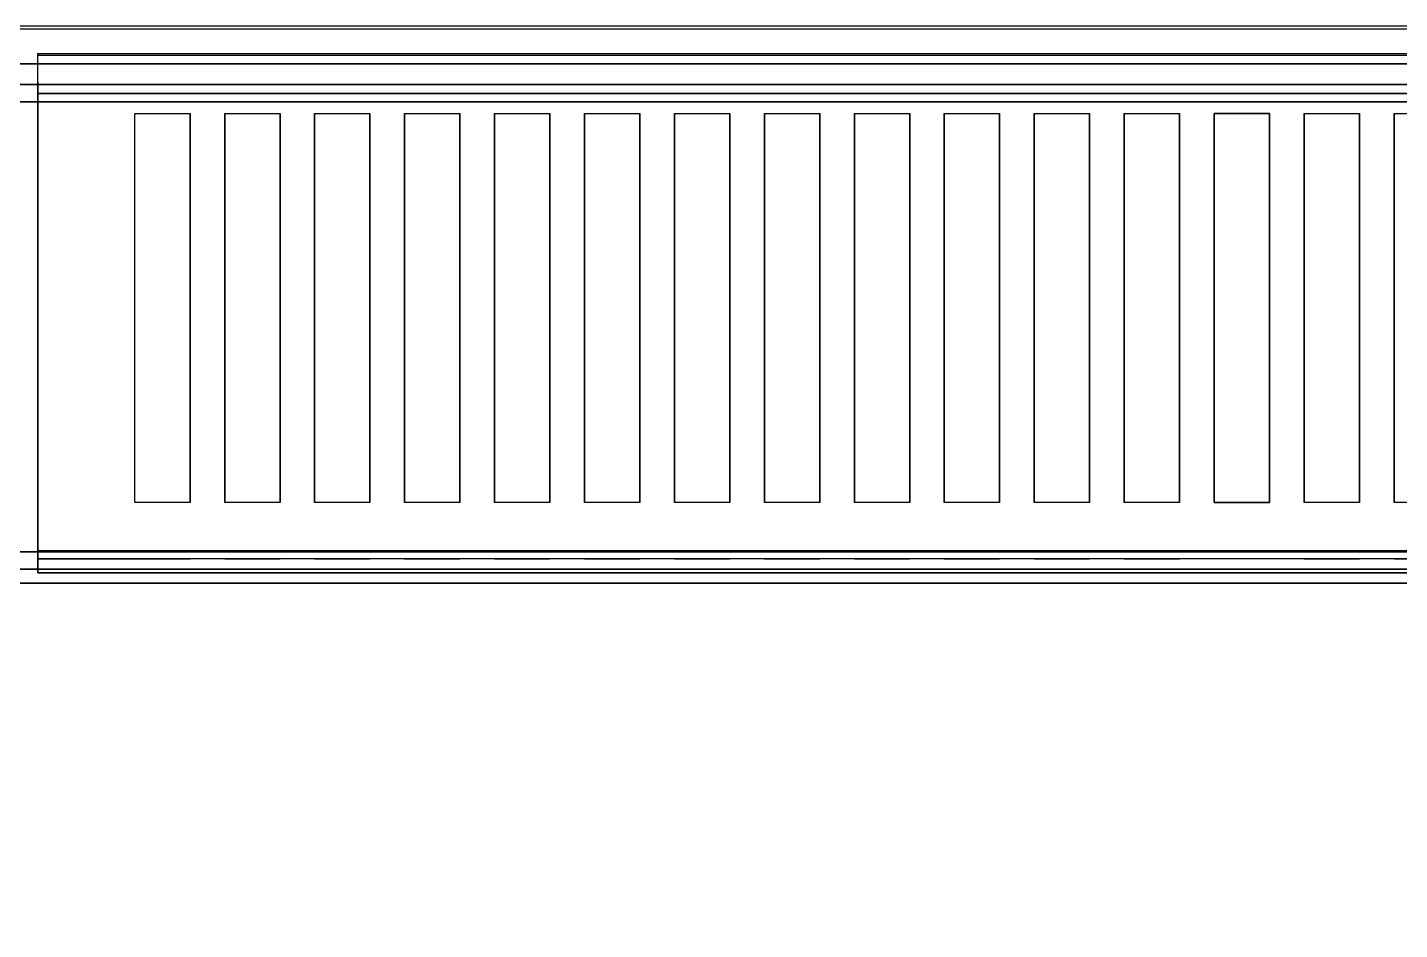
# Model space of a CAD drawing. Header units: millimetres. Extents: x 45 to 25350, y 77 to 5059.
# Drawn here: x 22165 to 22184.83, y 4359.09 to 4372.12 of the extents above; entities that cross this region are included whole.
import ezdxf

# ---------------------------------------------------------------- set-up
doc = ezdxf.new("R2010")
doc.units = ezdxf.units.MM
doc.header["$LTSCALE"] = 5
doc.linetypes.add('TRATTO-PUNTO', pattern=[1, 0.5, -0.25, 0, -0.25])
for name, color, linetype in [('200-EquipBorder-2d', 9, 'Continuous'), ('200-EquipInternal-2d', 252, 'Continuous'), ('200-EquipSteel-3d', 9, 'Continuous'), ('HG-001 Duvar', 6, 'Continuous')]:
    doc.layers.add(name, color=color, linetype=linetype)
doc.layers.add('200-InsPoint-3D', color=3, linetype='Continuous', plot=False)

# ---------------------------------------------------------------- blocks, each defined once
blk = doc.blocks.new('ELECTROLUX-MC-BODY800X250')
at = {"layer": '200-EquipBorder-2d'}
blk.add_line((0, 0), (800, 0), dxfattribs=at)
at = {"layer": '200-EquipInternal-2d'}
blk.add_line((0, -80), (800, -80), dxfattribs=at)
at = {"layer": '200-EquipSteel-3d'}
for points, invisible_edges in [([(0, -0.34, 912.22), (0, 0, 910.5), (800, 0, 910.5), (800, -0.34, 912.22)], 8), ([(0, 0, 902.7), (0, -0.13, 901.81), (800, -0.13, 901.81), (800, 0, 902.7)], 2), ([(0, -0.13, 901.81), (0, -0.54, 901.01), (800, -0.54, 901.01), (800, -0.13, 901.81)], 10), ([(0, -1.32, 913.68), (0, -0.34, 912.22), (800, -0.34, 912.22), (800, -1.32, 913.68)], 10), ([(0, -0.54, 901.01), (0, -1.19, 900.39), (800, -1.19, 900.39), (800, -0.54, 901.01)], 10), ([(0, -1.19, 900.39), (0, -2, 900), (800, -2, 900), (800, -1.19, 900.39)], 8), ([(0, -2.78, 914.66), (0, -1.32, 913.68), (800, -1.32, 913.68), (800, -2.78, 914.66)], 10), ([(0, -4.5, 915), (0, -2.78, 914.66), (800, -2.78, 914.66), (800, -4.5, 915)], 2), ([(0, -71.6, 914.58), (0, -69.5, 915), (800, -69.5, 915), (800, -71.6, 914.58)], 8), ([(0, -73.39, 913.39), (0, -71.6, 914.58), (800, -71.6, 914.58), (800, -73.39, 913.39)], 10), ([(0, -74.58, 911.6), (0, -73.39, 913.39), (800, -73.39, 913.39), (800, -74.58, 911.6)], 10), ([(0, -75, 909.5), (0, -74.58, 911.6), (800, -74.58, 911.6), (800, -75, 909.5)], 2), ([(0, -75.45, 903.59), (0, -75, 905.7), (800, -75, 905.7), (800, -75.45, 903.59)], 8), ([(0, -76.64, 901.78), (0, -75.45, 903.59), (800, -75.45, 903.59), (800, -76.64, 901.78)], 10), ([(0, -78.4, 900.53), (0, -76.64, 901.78), (800, -76.64, 901.78), (800, -78.4, 900.53)], 10), ([(0, -80.5, 900), (0, -78.4, 900.53), (800, -78.4, 900.53), (800, -80.5, 900)], 2)]:
    blk.add_3dface(points, dxfattribs=dict(at, invisible_edges=invisible_edges))
for points in [[(0, 0, 910.5), (0, 0, 902.7), (800, 0, 902.7), (800, 0, 910.5)], [(0, -855, 650), (0, -2, 650), (800, -2, 650), (800, -855, 650)], [(0, -2, 650), (0, -2, 900), (800, -2, 900), (800, -2, 650)], [(0, -69.5, 915), (0, -4.5, 915), (800, -4.5, 915), (800, -69.5, 915)], [(0, -75, 905.7), (0, -75, 909.5), (800, -75, 909.5), (800, -75, 905.7)]]:
    blk.add_3dface(points, dxfattribs=at)
blk = doc.blocks.new('ELECTROLUX-MC-CAMINO400')
at = {"layer": '200-EquipInternal-2d'}
for points in [[(0, -0.21), (400, -0.21), (400, -75.21), (0, -75.21)], [(196, -10.37), (204, -10.37), (204, -66.52), (196, -66.52)], [(209, -10.37), (217, -10.37), (217, -66.52), (209, -66.52)], [(222, -10.37), (230, -10.37), (230, -66.52), (222, -66.52)], [(235, -10.37), (243, -10.37), (243, -66.52), (235, -66.52)], [(248, -10.37), (256, -10.37), (256, -66.52), (248, -66.52)], [(261, -10.37), (269, -10.37), (269, -66.52), (261, -66.52)], [(274, -10.37), (282, -10.37), (282, -66.52), (274, -66.52)], [(287, -10.37), (295, -10.37), (295, -66.52), (287, -66.52)], [(300, -10.37), (308, -10.37), (308, -66.52), (300, -66.52)], [(313, -10.37), (321, -10.37), (321, -66.52), (313, -66.52)], [(326, -10.37), (334, -10.37), (334, -66.52), (326, -66.52)], [(339, -10.37), (347, -10.37), (347, -66.52), (339, -66.52)], [(352, -10.37), (360, -10.37), (360, -66.52), (352, -66.52)], [(365, -10.37), (373, -10.37), (373, -66.52), (365, -66.52)], [(378, -10.37), (386, -10.37), (386, -66.52), (378, -66.52)]]:
    blk.add_lwpolyline(points, close=True, dxfattribs=at)
at = {"layer": '200-EquipSteel-3d'}
for points in [[(0, -0.21, 917.01), (0, -0.21, 956), (400, -0.21, 956), (400, -0.21, 917.01)], [(0, -69.44, 915), (0, -3.39, 915), (400, -3.39, 915), (400, -69.44, 915)]]:
    blk.add_3dface(points, dxfattribs=at)
for points, invisible_edges in [([(0, -0.21, 956), (0, -0.36, 956.76), (400, -0.36, 956.76), (400, -0.21, 956)], 2), ([(0, -0.25, 916.62), (0, -0.21, 917.01), (400, -0.21, 917.01), (400, -0.25, 916.62)], 8), ([(0, -0.37, 916.23), (0, -0.25, 916.62), (400, -0.25, 916.62), (400, -0.37, 916.23)], 10), ([(0, -0.36, 956.76), (0, -0.78, 957.41), (400, -0.78, 957.41), (400, -0.36, 956.76)], 10), ([(0, -0.56, 915.88), (0, -0.37, 916.23), (400, -0.37, 916.23), (400, -0.56, 915.88)], 10), ([(0, -0.82, 915.58), (0, -0.56, 915.88), (400, -0.56, 915.88), (400, -0.82, 915.58)], 10), ([(0, -0.78, 957.41), (0, -1.43, 957.84), (400, -1.43, 957.84), (400, -0.78, 957.41)], 10), ([(0, -1.41, 915.27), (0, -0.82, 915.58), (400, -0.82, 915.58), (400, -1.41, 915.27)], 10), ([(0, -2.05, 915.07), (0, -1.41, 915.27), (400, -1.41, 915.27), (400, -2.05, 915.07)], 10), ([(0, -1.43, 957.84), (0, -2.19, 958), (400, -2.19, 958), (400, -1.43, 957.84)], 8), ([(0, -2.72, 914.98), (0, -2.05, 915.07), (400, -2.05, 915.07), (400, -2.72, 914.98)], 10), ([(0, -3.39, 915), (0, -2.72, 914.98), (400, -2.72, 914.98), (400, -3.39, 915)], 2), ([(196, -10.37, 957.76), (204, -10.37, 957.76), (204, -2.19, 958), (196, -2.19, 958)], 10), ([(204, -2.19, 958), (209, -2.19, 958), (209, -10.37, 957.76), (204, -10.37, 957.76)], 14), ([(209, -10.37, 957.76), (217, -10.37, 957.76), (217, -2.19, 958), (209, -2.19, 958)], 10), ([(217, -2.19, 958), (222, -2.19, 958), (222, -10.37, 957.76), (217, -10.37, 957.76)], 14), ([(230, -10.37, 957.76), (222, -10.37, 957.76), (222, -2.19, 958), (230, -2.19, 958)], 10), ([(230, -2.19, 958), (235, -2.19, 958), (235, -10.37, 957.76), (230, -10.37, 957.76)], 14), ([(235, -10.37, 957.76), (243, -10.37, 957.76), (243, -2.19, 958), (235, -2.19, 958)], 10), ([(243, -2.19, 958), (248, -2.19, 958), (248, -10.37, 957.76), (243, -10.37, 957.76)], 14), ([(248, -10.37, 957.76), (256, -10.37, 957.76), (256, -2.19, 958), (248, -2.19, 958)], 10), ([(256, -2.19, 958), (261, -2.19, 958), (261, -10.37, 957.76), (256, -10.37, 957.76)], 14), ([(261, -10.37, 957.76), (269, -10.37, 957.76), (269, -2.19, 958), (261, -2.19, 958)], 10), ([(269, -2.19, 958), (274, -2.19, 958), (274, -10.37, 957.76), (269, -10.37, 957.76)], 14), ([(274, -10.37, 957.76), (282, -10.37, 957.76), (282, -2.19, 958), (274, -2.19, 958)], 10), ([(282, -2.19, 958), (287, -2.19, 958), (287, -10.37, 957.76), (282, -10.37, 957.76)], 14), ([(287, -10.37, 957.76), (295, -10.37, 957.76), (295, -2.19, 958), (287, -2.19, 958)], 10), ([(295, -2.19, 958), (300, -2.19, 958), (300, -10.37, 957.76), (295, -10.37, 957.76)], 14), ([(300, -10.37, 957.76), (308, -10.37, 957.76), (308, -2.19, 958), (300, -2.19, 958)], 10), ([(308, -2.19, 958), (313, -2.19, 958), (313, -10.37, 957.76), (308, -10.37, 957.76)], 14), ([(313, -10.37, 957.76), (321, -10.37, 957.76), (321, -2.19, 958), (313, -2.19, 958)], 10), ([(321, -2.19, 958), (326, -2.19, 958), (326, -10.37, 957.76), (321, -10.37, 957.76)], 14), ([(326, -10.37, 957.76), (334, -10.37, 957.76), (334, -2.19, 958), (326, -2.19, 958)], 10), ([(334, -2.19, 958), (339, -2.19, 958), (339, -10.37, 957.76), (334, -10.37, 957.76)], 14), ([(339, -10.37, 957.76), (347, -10.37, 957.76), (347, -2.19, 958), (339, -2.19, 958)], 10), ([(347, -2.19, 958), (352, -2.19, 958), (352, -10.37, 957.76), (347, -10.37, 957.76)], 14), ([(352, -10.37, 957.76), (360, -10.37, 957.76), (360, -2.19, 958), (352, -2.19, 958)], 10), ([(360, -2.19, 958), (365, -2.19, 958), (365, -10.37, 957.76), (360, -10.37, 957.76)], 14), ([(365, -10.37, 957.76), (373, -10.37, 957.76), (373, -2.19, 958), (365, -2.19, 958)], 10), ([(373, -2.19, 958), (378, -2.19, 958), (378, -10.37, 957.76), (373, -10.37, 957.76)], 14), ([(378, -10.37, 957.76), (386, -10.37, 957.76), (386, -2.19, 958), (378, -2.19, 958)], 10), ([(400, -10.37, 957.76), (400, -2.19, 958), (386, -2.19, 958), (386, -10.37, 957.76)], 12), ([(204, -17.47, 956.91), (204, -10.37, 957.76), (209, -10.37, 957.76), (209, -17.47, 956.91)], 10), ([(217, -17.47, 956.91), (217, -10.37, 957.76), (222, -10.37, 957.76), (222, -17.47, 956.91)], 10), ([(230, -17.47, 956.91), (230, -10.37, 957.76), (235, -10.37, 957.76), (235, -17.47, 956.91)], 10), ([(243, -17.47, 956.91), (243, -10.37, 957.76), (248, -10.37, 957.76), (248, -17.47, 956.91)], 10), ([(256, -17.47, 956.91), (256, -10.37, 957.76), (261, -10.37, 957.76), (261, -17.47, 956.91)], 10), ([(269, -17.47, 956.91), (269, -10.37, 957.76), (274, -10.37, 957.76), (274, -17.47, 956.91)], 10), ([(282, -17.47, 956.91), (282, -10.37, 957.76), (287, -10.37, 957.76), (287, -17.47, 956.91)], 10), ([(295, -17.47, 956.91), (295, -10.37, 957.76), (300, -10.37, 957.76), (300, -17.47, 956.91)], 10), ([(308, -17.47, 956.91), (308, -10.37, 957.76), (313, -10.37, 957.76), (313, -17.47, 956.91)], 10), ([(321, -17.47, 956.91), (321, -10.37, 957.76), (326, -10.37, 957.76), (326, -17.47, 956.91)], 10), ([(334, -17.47, 956.91), (334, -10.37, 957.76), (339, -10.37, 957.76), (339, -17.47, 956.91)], 10), ([(347, -17.47, 956.91), (347, -10.37, 957.76), (352, -10.37, 957.76), (352, -17.47, 956.91)], 10), ([(360, -17.47, 956.91), (360, -10.37, 957.76), (365, -10.37, 957.76), (365, -17.47, 956.91)], 10), ([(373, -17.47, 956.91), (373, -10.37, 957.76), (378, -10.37, 957.76), (378, -17.47, 956.91)], 10), ([(400, -17.47, 956.91), (400, -10.37, 957.76), (386, -10.37, 957.76), (386, -17.47, 956.91)], 10), ([(204, -24.48, 955.45), (204, -17.47, 956.91), (209, -17.47, 956.91), (209, -24.48, 955.45)], 10), ([(217, -24.48, 955.45), (217, -17.47, 956.91), (222, -17.47, 956.91), (222, -24.48, 955.45)], 10), ([(230, -24.48, 955.45), (230, -17.47, 956.91), (235, -17.47, 956.91), (235, -24.48, 955.45)], 10), ([(243, -24.48, 955.45), (243, -17.47, 956.91), (248, -17.47, 956.91), (248, -24.48, 955.45)], 10), ([(256, -24.48, 955.45), (256, -17.47, 956.91), (261, -17.47, 956.91), (261, -24.48, 955.45)], 10), ([(269, -24.48, 955.45), (269, -17.47, 956.91), (274, -17.47, 956.91), (274, -24.48, 955.45)], 10), ([(282, -24.48, 955.45), (282, -17.47, 956.91), (287, -17.47, 956.91), (287, -24.48, 955.45)], 10), ([(295, -24.48, 955.45), (295, -17.47, 956.91), (300, -17.47, 956.91), (300, -24.48, 955.45)], 10), ([(308, -24.48, 955.45), (308, -17.47, 956.91), (313, -17.47, 956.91), (313, -24.48, 955.45)], 10), ([(321, -24.48, 955.45), (321, -17.47, 956.91), (326, -17.47, 956.91), (326, -24.48, 955.45)], 10), ([(334, -24.48, 955.45), (334, -17.47, 956.91), (339, -17.47, 956.91), (339, -24.48, 955.45)], 10), ([(347, -24.48, 955.45), (347, -17.47, 956.91), (352, -17.47, 956.91), (352, -24.48, 955.45)], 10), ([(360, -24.48, 955.45), (360, -17.47, 956.91), (365, -17.47, 956.91), (365, -24.48, 955.45)], 10), ([(373, -24.48, 955.45), (373, -17.47, 956.91), (378, -17.47, 956.91), (378, -24.48, 955.45)], 10), ([(400, -24.48, 955.45), (400, -17.47, 956.91), (386, -17.47, 956.91), (386, -24.48, 955.45)], 10), ([(204, -31.33, 953.39), (204, -24.48, 955.45), (209, -24.48, 955.45), (209, -31.33, 953.39)], 10), ([(217, -31.33, 953.39), (217, -24.48, 955.45), (222, -24.48, 955.45), (222, -31.33, 953.39)], 10), ([(230, -31.33, 953.39), (230, -24.48, 955.45), (235, -24.48, 955.45), (235, -31.33, 953.39)], 10), ([(243, -31.33, 953.39), (243, -24.48, 955.45), (248, -24.48, 955.45), (248, -31.33, 953.39)], 10), ([(256, -31.33, 953.39), (256, -24.48, 955.45), (261, -24.48, 955.45), (261, -31.33, 953.39)], 10), ([(269, -31.33, 953.39), (269, -24.48, 955.45), (274, -24.48, 955.45), (274, -31.33, 953.39)], 10), ([(282, -31.33, 953.39), (282, -24.48, 955.45), (287, -24.48, 955.45), (287, -31.33, 953.39)], 10), ([(295, -31.33, 953.39), (295, -24.48, 955.45), (300, -24.48, 955.45), (300, -31.33, 953.39)], 10), ([(308, -31.33, 953.39), (308, -24.48, 955.45), (313, -24.48, 955.45), (313, -31.33, 953.39)], 10), ([(321, -31.33, 953.39), (321, -24.48, 955.45), (326, -24.48, 955.45), (326, -31.33, 953.39)], 10), ([(334, -31.33, 953.39), (334, -24.48, 955.45), (339, -24.48, 955.45), (339, -31.33, 953.39)], 10), ([(347, -31.33, 953.39), (347, -24.48, 955.45), (352, -24.48, 955.45), (352, -31.33, 953.39)], 10), ([(360, -31.33, 953.39), (360, -24.48, 955.45), (365, -24.48, 955.45), (365, -31.33, 953.39)], 10), ([(373, -31.33, 953.39), (373, -24.48, 955.45), (378, -24.48, 955.45), (378, -31.33, 953.39)], 10), ([(400, -31.33, 953.39), (400, -24.48, 955.45), (386, -24.48, 955.45), (386, -31.33, 953.39)], 10), ([(204, -37.98, 950.75), (204, -31.33, 953.39), (209, -31.33, 953.39), (209, -37.98, 950.75)], 10), ([(217, -37.98, 950.75), (217, -31.33, 953.39), (222, -31.33, 953.39), (222, -37.98, 950.75)], 10), ([(230, -37.98, 950.75), (230, -31.33, 953.39), (235, -31.33, 953.39), (235, -37.98, 950.75)], 10), ([(243, -37.98, 950.75), (243, -31.33, 953.39), (248, -31.33, 953.39), (248, -37.98, 950.75)], 10), ([(256, -37.98, 950.75), (256, -31.33, 953.39), (261, -31.33, 953.39), (261, -37.98, 950.75)], 10), ([(269, -37.98, 950.75), (269, -31.33, 953.39), (274, -31.33, 953.39), (274, -37.98, 950.75)], 10), ([(282, -37.98, 950.75), (282, -31.33, 953.39), (287, -31.33, 953.39), (287, -37.98, 950.75)], 10), ([(295, -37.98, 950.75), (295, -31.33, 953.39), (300, -31.33, 953.39), (300, -37.98, 950.75)], 10), ([(308, -37.98, 950.75), (308, -31.33, 953.39), (313, -31.33, 953.39), (313, -37.98, 950.75)], 10), ([(321, -37.98, 950.75), (321, -31.33, 953.39), (326, -31.33, 953.39), (326, -37.98, 950.75)], 10), ([(334, -37.98, 950.75), (334, -31.33, 953.39), (339, -31.33, 953.39), (339, -37.98, 950.75)], 10), ([(347, -37.98, 950.75), (347, -31.33, 953.39), (352, -31.33, 953.39), (352, -37.98, 950.75)], 10), ([(360, -37.98, 950.75), (360, -31.33, 953.39), (365, -31.33, 953.39), (365, -37.98, 950.75)], 10), ([(373, -37.98, 950.75), (373, -31.33, 953.39), (378, -31.33, 953.39), (378, -37.98, 950.75)], 10), ([(400, -37.98, 950.75), (400, -31.33, 953.39), (386, -31.33, 953.39), (386, -37.98, 950.75)], 10), ([(204, -44.37, 947.54), (204, -37.98, 950.75), (209, -37.98, 950.75), (209, -44.37, 947.54)], 10), ([(217, -44.37, 947.54), (217, -37.98, 950.75), (222, -37.98, 950.75), (222, -44.37, 947.54)], 10), ([(230, -44.37, 947.54), (230, -37.98, 950.75), (235, -37.98, 950.75), (235, -44.37, 947.54)], 10), ([(243, -44.37, 947.54), (243, -37.98, 950.75), (248, -37.98, 950.75), (248, -44.37, 947.54)], 10), ([(256, -44.37, 947.54), (256, -37.98, 950.75), (261, -37.98, 950.75), (261, -44.37, 947.54)], 10), ([(269, -44.37, 947.54), (269, -37.98, 950.75), (274, -37.98, 950.75), (274, -44.37, 947.54)], 10), ([(282, -44.37, 947.54), (282, -37.98, 950.75), (287, -37.98, 950.75), (287, -44.37, 947.54)], 10), ([(295, -44.37, 947.54), (295, -37.98, 950.75), (300, -37.98, 950.75), (300, -44.37, 947.54)], 10), ([(308, -44.37, 947.54), (308, -37.98, 950.75), (313, -37.98, 950.75), (313, -44.37, 947.54)], 10), ([(321, -44.37, 947.54), (321, -37.98, 950.75), (326, -37.98, 950.75), (326, -44.37, 947.54)], 10), ([(334, -44.37, 947.54), (334, -37.98, 950.75), (339, -37.98, 950.75), (339, -44.37, 947.54)], 10), ([(347, -44.37, 947.54), (347, -37.98, 950.75), (352, -37.98, 950.75), (352, -44.37, 947.54)], 10), ([(360, -44.37, 947.54), (360, -37.98, 950.75), (365, -37.98, 950.75), (365, -44.37, 947.54)], 10), ([(373, -44.37, 947.54), (373, -37.98, 950.75), (378, -37.98, 950.75), (378, -44.37, 947.54)], 10), ([(400, -44.37, 947.54), (400, -37.98, 950.75), (386, -37.98, 950.75), (386, -44.37, 947.54)], 10), ([(204, -50.47, 943.8), (204, -44.37, 947.54), (209, -44.37, 947.54), (209, -50.47, 943.8)], 10), ([(217, -50.47, 943.8), (217, -44.37, 947.54), (222, -44.37, 947.54), (222, -50.47, 943.8)], 10), ([(230, -50.47, 943.8), (230, -44.37, 947.54), (235, -44.37, 947.54), (235, -50.47, 943.8)], 10), ([(243, -50.47, 943.8), (243, -44.37, 947.54), (248, -44.37, 947.54), (248, -50.47, 943.8)], 10), ([(256, -50.47, 943.8), (256, -44.37, 947.54), (261, -44.37, 947.54), (261, -50.47, 943.8)], 10), ([(269, -50.47, 943.8), (269, -44.37, 947.54), (274, -44.37, 947.54), (274, -50.47, 943.8)], 10), ([(282, -50.47, 943.8), (282, -44.37, 947.54), (287, -44.37, 947.54), (287, -50.47, 943.8)], 10), ([(295, -50.47, 943.8), (295, -44.37, 947.54), (300, -44.37, 947.54), (300, -50.47, 943.8)], 10), ([(308, -50.47, 943.8), (308, -44.37, 947.54), (313, -44.37, 947.54), (313, -50.47, 943.8)], 10), ([(321, -50.47, 943.8), (321, -44.37, 947.54), (326, -44.37, 947.54), (326, -50.47, 943.8)], 10), ([(334, -50.47, 943.8), (334, -44.37, 947.54), (339, -44.37, 947.54), (339, -50.47, 943.8)], 10), ([(347, -50.47, 943.8), (347, -44.37, 947.54), (352, -44.37, 947.54), (352, -50.47, 943.8)], 10), ([(360, -50.47, 943.8), (360, -44.37, 947.54), (365, -44.37, 947.54), (365, -50.47, 943.8)], 10), ([(373, -50.47, 943.8), (373, -44.37, 947.54), (378, -44.37, 947.54), (378, -50.47, 943.8)], 10), ([(400, -50.47, 943.8), (400, -44.37, 947.54), (386, -44.37, 947.54), (386, -50.47, 943.8)], 10), ([(204, -56.22, 939.54), (204, -50.47, 943.8), (209, -50.47, 943.8), (209, -56.22, 939.54)], 10), ([(217, -56.22, 939.54), (217, -50.47, 943.8), (222, -50.47, 943.8), (222, -56.22, 939.54)], 10), ([(230, -56.22, 939.54), (230, -50.47, 943.8), (235, -50.47, 943.8), (235, -56.22, 939.54)], 10), ([(243, -56.22, 939.54), (243, -50.47, 943.8), (248, -50.47, 943.8), (248, -56.22, 939.54)], 10), ([(256, -56.22, 939.54), (256, -50.47, 943.8), (261, -50.47, 943.8), (261, -56.22, 939.54)], 10), ([(269, -56.22, 939.54), (269, -50.47, 943.8), (274, -50.47, 943.8), (274, -56.22, 939.54)], 10), ([(282, -56.22, 939.54), (282, -50.47, 943.8), (287, -50.47, 943.8), (287, -56.22, 939.54)], 10), ([(295, -56.22, 939.54), (295, -50.47, 943.8), (300, -50.47, 943.8), (300, -56.22, 939.54)], 10), ([(308, -56.22, 939.54), (308, -50.47, 943.8), (313, -50.47, 943.8), (313, -56.22, 939.54)], 10), ([(321, -56.22, 939.54), (321, -50.47, 943.8), (326, -50.47, 943.8), (326, -56.22, 939.54)], 10), ([(334, -56.22, 939.54), (334, -50.47, 943.8), (339, -50.47, 943.8), (339, -56.22, 939.54)], 10), ([(347, -56.22, 939.54), (347, -50.47, 943.8), (352, -50.47, 943.8), (352, -56.22, 939.54)], 10), ([(360, -56.22, 939.54), (360, -50.47, 943.8), (365, -50.47, 943.8), (365, -56.22, 939.54)], 10), ([(373, -56.22, 939.54), (373, -50.47, 943.8), (378, -50.47, 943.8), (378, -56.22, 939.54)], 10), ([(400, -56.22, 939.54), (400, -50.47, 943.8), (386, -50.47, 943.8), (386, -56.22, 939.54)], 10), ([(204, -61.59, 934.81), (204, -56.22, 939.54), (209, -56.22, 939.54), (209, -61.59, 934.81)], 10), ([(217, -61.59, 934.81), (217, -56.22, 939.54), (222, -56.22, 939.54), (222, -61.59, 934.81)], 10), ([(230, -61.59, 934.81), (230, -56.22, 939.54), (235, -56.22, 939.54), (235, -61.59, 934.81)], 10), ([(243, -61.59, 934.81), (243, -56.22, 939.54), (248, -56.22, 939.54), (248, -61.59, 934.81)], 10), ([(256, -61.59, 934.81), (256, -56.22, 939.54), (261, -56.22, 939.54), (261, -61.59, 934.81)], 10), ([(269, -61.59, 934.81), (269, -56.22, 939.54), (274, -56.22, 939.54), (274, -61.59, 934.81)], 10), ([(282, -61.59, 934.81), (282, -56.22, 939.54), (287, -56.22, 939.54), (287, -61.59, 934.81)], 10), ([(295, -61.59, 934.81), (295, -56.22, 939.54), (300, -56.22, 939.54), (300, -61.59, 934.81)], 10), ([(308, -61.59, 934.81), (308, -56.22, 939.54), (313, -56.22, 939.54), (313, -61.59, 934.81)], 10), ([(321, -61.59, 934.81), (321, -56.22, 939.54), (326, -56.22, 939.54), (326, -61.59, 934.81)], 10), ([(334, -61.59, 934.81), (334, -56.22, 939.54), (339, -56.22, 939.54), (339, -61.59, 934.81)], 10), ([(347, -61.59, 934.81), (347, -56.22, 939.54), (352, -56.22, 939.54), (352, -61.59, 934.81)], 10), ([(360, -61.59, 934.81), (360, -56.22, 939.54), (365, -56.22, 939.54), (365, -61.59, 934.81)], 10), ([(373, -61.59, 934.81), (373, -56.22, 939.54), (378, -56.22, 939.54), (378, -61.59, 934.81)], 10), ([(400, -61.59, 934.81), (400, -56.22, 939.54), (386, -56.22, 939.54), (386, -61.59, 934.81)], 10), ([(204, -66.52, 929.63), (204, -61.59, 934.81), (209, -61.59, 934.81), (209, -66.52, 929.63)], 10), ([(217, -66.52, 929.63), (217, -61.59, 934.81), (222, -61.59, 934.81), (222, -66.52, 929.63)], 10), ([(230, -66.52, 929.63), (230, -61.59, 934.81), (235, -61.59, 934.81), (235, -66.52, 929.63)], 10), ([(243, -66.52, 929.63), (243, -61.59, 934.81), (248, -61.59, 934.81), (248, -66.52, 929.63)], 10), ([(256, -66.52, 929.63), (256, -61.59, 934.81), (261, -61.59, 934.81), (261, -66.52, 929.63)], 10), ([(269, -66.52, 929.63), (269, -61.59, 934.81), (274, -61.59, 934.81), (274, -66.52, 929.63)], 10), ([(282, -66.52, 929.63), (282, -61.59, 934.81), (287, -61.59, 934.81), (287, -66.52, 929.63)], 10), ([(295, -66.52, 929.63), (295, -61.59, 934.81), (300, -61.59, 934.81), (300, -66.52, 929.63)], 10), ([(308, -66.52, 929.63), (308, -61.59, 934.81), (313, -61.59, 934.81), (313, -66.52, 929.63)], 10), ([(321, -66.52, 929.63), (321, -61.59, 934.81), (326, -61.59, 934.81), (326, -66.52, 929.63)], 10), ([(334, -66.52, 929.63), (334, -61.59, 934.81), (339, -61.59, 934.81), (339, -66.52, 929.63)], 10), ([(347, -66.52, 929.63), (347, -61.59, 934.81), (352, -61.59, 934.81), (352, -66.52, 929.63)], 10), ([(360, -66.52, 929.63), (360, -61.59, 934.81), (365, -61.59, 934.81), (365, -66.52, 929.63)], 10), ([(373, -66.52, 929.63), (373, -61.59, 934.81), (378, -61.59, 934.81), (378, -66.52, 929.63)], 10), ([(400, -66.52, 929.63), (400, -61.59, 934.81), (386, -61.59, 934.81), (386, -66.52, 929.63)], 10), ([(196, -71, 924.05), (204, -71, 924.05), (204, -66.52, 929.63), (196, -66.52, 929.63)], 11), ([(204, -71, 924.05), (209, -71, 924.05), (209, -66.52, 929.63), (204, -66.52, 929.63)], 15), ([(209, -71, 924.05), (217, -71, 924.05), (217, -66.52, 929.63), (209, -66.52, 929.63)], 11), ([(217, -71, 924.05), (222, -71, 924.05), (222, -66.52, 929.63), (217, -66.52, 929.63)], 15), ([(230, -71, 924.05), (222, -71, 924.05), (222, -66.52, 929.63), (230, -66.52, 929.63)], 11), ([(230, -71, 924.05), (235, -71, 924.05), (235, -66.52, 929.63), (230, -66.52, 929.63)], 15), ([(235, -71, 924.05), (243, -71, 924.05), (243, -66.52, 929.63), (235, -66.52, 929.63)], 11), ([(243, -71, 924.05), (248, -71, 924.05), (248, -66.52, 929.63), (243, -66.52, 929.63)], 15), ([(248, -71, 924.05), (256, -71, 924.05), (256, -66.52, 929.63), (248, -66.52, 929.63)], 11), ([(256, -71, 924.05), (261, -71, 924.05), (261, -66.52, 929.63), (256, -66.52, 929.63)], 15), ([(261, -71, 924.05), (269, -71, 924.05), (269, -66.52, 929.63), (261, -66.52, 929.63)], 11), ([(269, -71, 924.05), (274, -71, 924.05), (274, -66.52, 929.63), (269, -66.52, 929.63)], 15), ([(274, -71, 924.05), (282, -71, 924.05), (282, -66.52, 929.63), (274, -66.52, 929.63)], 11), ([(282, -71, 924.05), (287, -71, 924.05), (287, -66.52, 929.63), (282, -66.52, 929.63)], 15), ([(287, -71, 924.05), (295, -71, 924.05), (295, -66.52, 929.63), (287, -66.52, 929.63)], 11), ([(295, -71, 924.05), (300, -71, 924.05), (300, -66.52, 929.63), (295, -66.52, 929.63)], 15), ([(300, -71, 924.05), (308, -71, 924.05), (308, -66.52, 929.63), (300, -66.52, 929.63)], 11), ([(308, -71, 924.05), (313, -71, 924.05), (313, -66.52, 929.63), (308, -66.52, 929.63)], 15), ([(313, -71, 924.05), (321, -71, 924.05), (321, -66.52, 929.63), (313, -66.52, 929.63)], 11), ([(321, -71, 924.05), (326, -71, 924.05), (326, -66.52, 929.63), (321, -66.52, 929.63)], 15), ([(326, -71, 924.05), (334, -71, 924.05), (334, -66.52, 929.63), (326, -66.52, 929.63)], 11), ([(334, -71, 924.05), (339, -71, 924.05), (339, -66.52, 929.63), (334, -66.52, 929.63)], 15), ([(339, -71, 924.05), (347, -71, 924.05), (347, -66.52, 929.63), (339, -66.52, 929.63)], 11), ([(347, -71, 924.05), (352, -71, 924.05), (352, -66.52, 929.63), (347, -66.52, 929.63)], 15), ([(352, -71, 924.05), (360, -71, 924.05), (360, -66.52, 929.63), (352, -66.52, 929.63)], 11), ([(360, -71, 924.05), (365, -71, 924.05), (365, -66.52, 929.63), (360, -66.52, 929.63)], 15), ([(365, -71, 924.05), (373, -71, 924.05), (373, -66.52, 929.63), (365, -66.52, 929.63)], 11), ([(373, -71, 924.05), (378, -71, 924.05), (378, -66.52, 929.63), (373, -66.52, 929.63)], 15), ([(378, -71, 924.05), (386, -71, 924.05), (386, -66.52, 929.63), (378, -66.52, 929.63)], 11), ([(400, -71, 924.05), (400, -66.52, 929.63), (386, -66.52, 929.63), (386, -71, 924.05)], 14), ([(0, -70.76, 915.05), (0, -69.44, 915), (400, -69.44, 915), (400, -70.76, 915.05)], 8), ([(0, -72.06, 915.25), (0, -70.76, 915.05), (400, -70.76, 915.05), (400, -72.06, 915.25)], 10), ([(0, -74.97, 918.1), (0, -71, 924.05), (400, -71, 924.05), (400, -74.97, 918.1)], 2), ([(0, -73.33, 915.6), (0, -72.06, 915.25), (400, -72.06, 915.25), (400, -73.33, 915.6)], 10), ([(0, -74.56, 916.08), (0, -73.33, 915.6), (400, -73.33, 915.6), (400, -74.56, 916.08)], 10), ([(0, -74.96, 916.48), (0, -74.56, 916.08), (400, -74.56, 916.08), (400, -74.96, 916.48)], 10), ([(0, -75.18, 917), (0, -74.96, 916.48), (400, -74.96, 916.48), (400, -75.18, 917)], 10), ([(0, -74.97, 918.1), (0, -75.18, 917.57), (400, -75.18, 917.57), (400, -74.97, 918.1)], 2), ([(0, -75.18, 917.57), (0, -75.18, 917), (400, -75.18, 917), (400, -75.18, 917.57)], 10)]:
    blk.add_3dface(points, dxfattribs=dict(at, invisible_edges=invisible_edges))
blk = doc.blocks.new('ELECTROLUX-MC-BODY800X600')
at = {"layer": '200-EquipSteel-3d'}
for points in [[(21, -2, 605), (779, -2, 605), (779, -2, 499), (21, -2, 499)], [(779, -2, 499), (21, -2, 499), (21, -72, 499), (779, -72, 499)], [(21, -2, 605), (779, -2, 605), (779, -2, 650), (21, -2, 650)], [(779, -855, 605), (21, -855, 605), (21, -2, 605), (779, -2, 605)], [(21, -72, 499), (779, -72, 499), (779, -72, 245), (21, -72, 245)], [(21, -72, 200), (779, -72, 200), (779, -72, 245), (21, -72, 245)], [(21, -855, 245), (779, -855, 245), (779, -72, 245), (21, -72, 245)], [(21, -855, 200), (779, -855, 200), (779, -72, 200), (21, -72, 200)]]:
    blk.add_3dface(points, dxfattribs=at)
blk = doc.blocks.new('E9GCGH4CGM')
for name, p in [('ELECTROLUX-MC-BODY800X250', (0, 0)), ('ELECTROLUX-MC-CAMINO400', (200, -1.29)), ('ELECTROLUX-MC-BODY800X600', (0, 0))]:
    blk.add_blockref(name, p)
blk = doc.blocks.new('EP1124T')
at = {"layer": '200-EquipBorder-2d', "linetype": 'TRATTO-PUNTO'}
blk.add_lwpolyline([(0, -1100), (2400, -1100), (2400, 0), (0, 0)], close=True, dxfattribs=at)
at = {"layer": '200-InsPoint-3D', "flags": 9}
blk.add_attdef('DISTANG', (0, 0), '', height=1, dxfattribs=at)

msp = doc.modelspace()

# ---------------------------------------------------------------- hatches: boundary and pattern name
at = {"ltscale": 0.5}
h = msp.add_hatch(dxfattribs=at)
h.set_pattern_fill('ANSI31', color=251, scale=30)
h.set_pattern_definition([(45, (24280.266, 18410.9967), (-2.6516504, 2.6516504), [])])
h.paths.add_polyline_path([(21763.422, 4094.474), (22023.384, 4098.963), (22023.021, 4119.96), (21730.1, 4114.902), (21721.79, 4595.08, -0.130845), (22999.271, 4233.912, -0.490921), (22999.351, 4233.948, -0.006684), (23000.203, 4268.186, 0.132238), (21691.262, 4625.367), (21711.964, 3429.136), (22159.106, 3170.979), (22174.106, 3196.96), (22030.234, 3280.024), (22097.77, 3397), (22270.975, 3297), (22270.985, 3297.017), (22281.975, 3316.053), (22090.583, 3426.553), (22020.057, 3425.335), (21775.094, 3421.105, -0.000011), (21771.021, 3655.54), (22030.982, 3660.029), (22030.618, 3681.026), (21770.657, 3676.536, -0.000019)])

# ---------------------------------------------------------------- linework, layer by layer
for radius, start, end in [(2609.92, 59.67084, 89.802813), (2579.92, 59.302306, 89.122494)]:
    msp.add_arc((21682.279, 2015.463), radius, start, end, dxfattribs=at)
at = {"layer": 'HG-001 Duvar'}
msp.add_line((22502.29, 4364.097), (22135.148, 4364.097), dxfattribs=at)

# ---------------------------------------------------------------- block references
at = {"zscale": 0.1, "rotation": 180}
for name, p, xscale, yscale in [('E9GCGH4CGM', (22225.148, 4364.097), 0.09999999999854481, 0.09999999999854481), ('EP1124T', (22355.148, 4364.097), 0.09166666666666856, 0.09999999999999432)]:
    msp.add_blockref(name, p, dxfattribs=dict(at, xscale=xscale, yscale=yscale))

doc.saveas('drawing.dxf')
